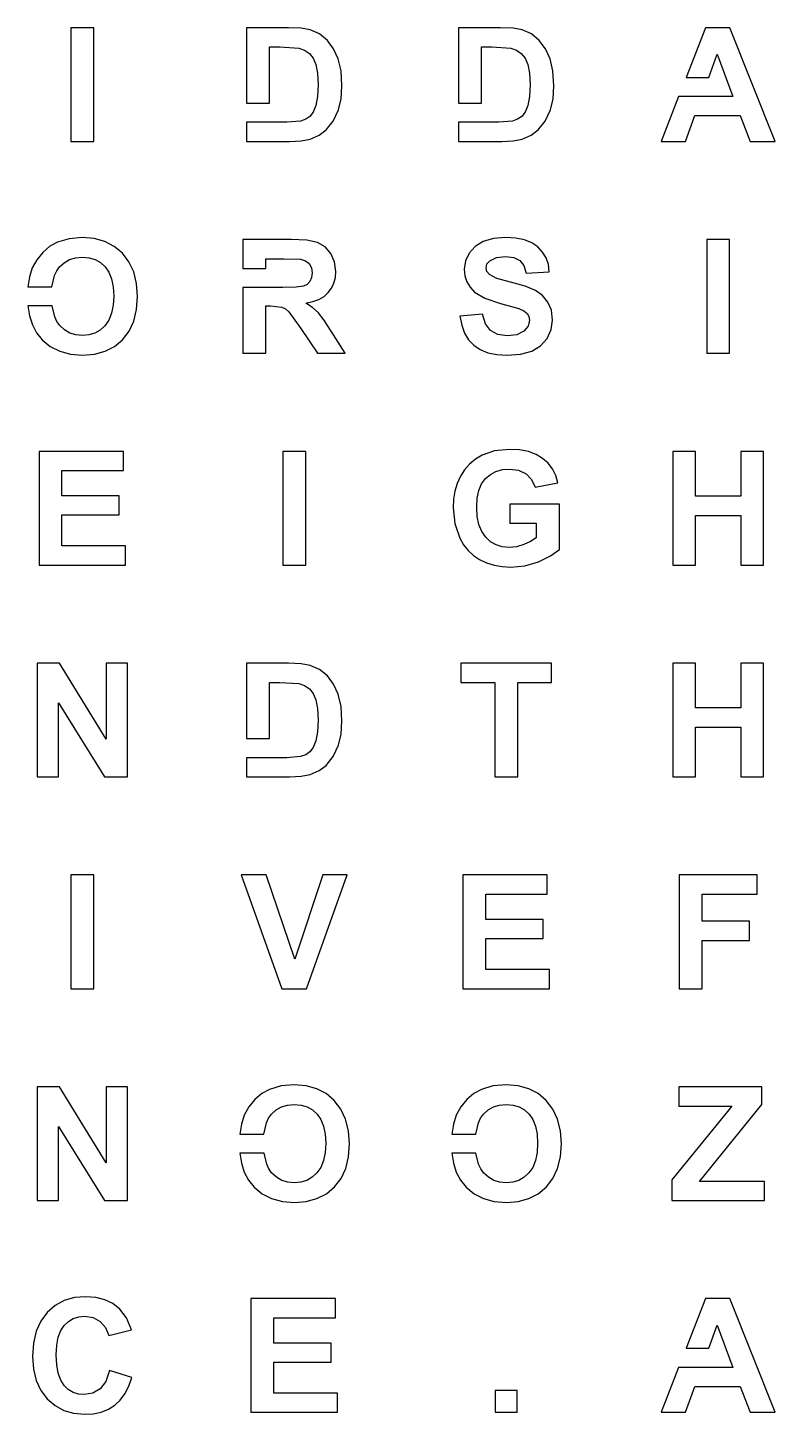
# Model space of a CAD drawing. Extents: x -1 to 476, y 24 to 501.
# Drawn here: x 258.1 to 375.6, y 23.7 to 241.9 of the extents above; entities that cross this region are included whole.
import ezdxf

# ---------------------------------------------------------------- set-up
doc = ezdxf.new("R2010")
doc.units = 0

msp = doc.modelspace()

# ---------------------------------------------------------------- linework, layer by layer
for p, q in [((264.859, 241.904), (264.859, 224.008)), ((268.473, 241.904), (264.859, 241.904)), ((268.473, 224.008), (268.473, 241.904)), ((292.499, 241.904), (292.499, 230.024)), ((299.10266, 241.903524), (292.499, 241.904)), ((301.071151, 241.818183), (299.10266, 241.903524)), ((302.50865, 241.561947), (301.071151, 241.818183)), ((303.970318, 240.918017), (302.50865, 241.561947)), ((305.20616, 239.913987), (303.970318, 240.918017)), ((325.832, 241.904), (325.832, 230.024)), ((332.43566, 241.903524), (325.832, 241.904)), ((334.404164, 241.818183), (332.43566, 241.903524)), ((335.84165, 241.561947), (334.404164, 241.818183)), ((337.303318, 240.918017), (335.84165, 241.561947)), ((338.53916, 239.913987), (337.303318, 240.918017)), ((364.657, 241.904), (361.61275, 234.08848)), ((368.47755, 241.9035), (364.657, 241.904)), ((375.643, 224.008), (368.47755, 241.9035)), ((296.112, 230.024), (296.112, 238.877)), ((296.112, 238.877), (297.735, 238.877)), ((297.735, 238.877), (300.70174, 238.705947)), ((300.70174, 238.705947), (301.626371, 238.385501)), ((301.626371, 238.385501), (302.37399, 237.863621)), ((302.37399, 237.863621), (302.959849, 237.119085)), ((306.194906, 238.595646), (305.20616, 239.913987)), ((306.9151, 237.008737), (306.194906, 238.595646)), ((329.445, 230.024), (329.445, 238.877)), ((329.445, 238.877), (331.068, 238.877)), ((331.068, 238.877), (334.03474, 238.705947)), ((334.03474, 238.705947), (334.959366, 238.385501)), ((334.959366, 238.385501), (335.70699, 237.863621)), ((335.70699, 237.863621), (336.292863, 237.119085)), ((339.527905, 238.595646), (338.53916, 239.913987)), ((340.2481, 237.008737), (339.527905, 238.595646)), ((302.959849, 237.119085), (303.39925, 236.130391)), ((303.39925, 236.130391), (303.673994, 234.778569)), ((307.354584, 235.098145), (306.9151, 237.008737)), ((336.292863, 237.119085), (336.73225, 236.130391)), ((336.73225, 236.130391), (337.006996, 234.778569)), ((340.687593, 235.098145), (340.2481, 237.008737)), ((365.2, 234.088), (366.52498, 237.72858)), ((366.52498, 237.72858), (368.99046, 231.08818)), ((303.673994, 234.778569), (303.765634, 232.944551)), ((307.501109, 232.784727), (307.354584, 235.098145)), ((337.006996, 234.778569), (337.098637, 232.944551)), ((340.834112, 232.784727), (340.687593, 235.098145)), ((361.61275, 234.08848), (365.2, 234.088)), ((303.765634, 232.944551), (303.673994, 231.085861)), ((307.363774, 230.727862), (307.501109, 232.784727)), ((337.098637, 232.944551), (337.006996, 231.085861)), ((340.696783, 230.727862), (340.834112, 232.784727)), ((292.499, 230.024), (296.112, 230.024)), ((303.39925, 229.660521), (302.978231, 228.632274)), ((303.673994, 231.085861), (303.39925, 229.660521)), ((306.95179, 228.976157), (307.363774, 230.727862)), ((325.832, 230.024), (329.445, 230.024)), ((336.73225, 229.660521), (336.311243, 228.632274)), ((337.006996, 231.085861), (336.73225, 229.660521)), ((340.28479, 228.976157), (340.696783, 230.727862)), ((360.445, 231.089), (357.68703, 224.00881)), ((364.108, 231.089), (360.445, 231.089)), ((365.632, 231.089), (364.108, 231.089)), ((368.99046, 231.08818), (365.632, 231.089)), ((296.112, 227.024), (292.499, 227.024)), ((292.499, 227.024), (292.499, 224.008)), ((297.461, 227.024), (296.112, 227.024)), ((298.80936, 227.024006), (297.461, 227.024)), ((300.99475, 227.195059), (298.80936, 227.024006)), ((301.797356, 227.491081), (300.99475, 227.195059)), ((302.44737, 227.939701), (301.797356, 227.491081)), ((302.978231, 228.632274), (302.44737, 227.939701)), ((305.03511, 225.814597), (306.136869, 227.209221)), ((306.136869, 227.209221), (306.95179, 228.976157)), ((329.445, 227.024), (325.832, 227.024)), ((325.832, 227.024), (325.832, 224.008)), ((330.794, 227.024), (329.445, 227.024)), ((332.142353, 227.024006), (330.794, 227.024)), ((334.327233, 227.195059), (332.142353, 227.024006)), ((335.130102, 227.491081), (334.327233, 227.195059)), ((335.780373, 227.939701), (335.130102, 227.491081)), ((336.311243, 228.632274), (335.780373, 227.939701)), ((338.36811, 225.814597), (339.469889, 227.209221)), ((339.469889, 227.209221), (340.28479, 228.976157)), ((361.52, 224.008), (362.99691, 228.07287)), ((362.99691, 228.07287), (370.15, 228.073)), ((370.15, 228.073), (371.71269, 224.00813)), ((302.49625, 224.386777), (303.930481, 224.999981)), ((303.930481, 224.999981), (305.03511, 225.814597)), ((335.82925, 224.386777), (337.263474, 224.999981)), ((337.263474, 224.999981), (338.36811, 225.814597)), ((264.859, 224.008), (268.473, 224.008)), ((292.499, 224.008), (299.298, 224.008)), ((299.298, 224.008), (301.098541, 224.102794)), ((301.098541, 224.102794), (302.49625, 224.386777)), ((325.832, 224.008), (332.631, 224.008)), ((332.631, 224.008), (334.43153, 224.102794)), ((334.43153, 224.102794), (335.82925, 224.386777)), ((357.68703, 224.00881), (361.52, 224.008)), ((371.71269, 224.00813), (375.643, 224.008)), ((261.576164, 207.503798), (260.46512, 206.557775)), ((262.78487, 208.169055), (261.576164, 207.503798)), ((264.585264, 208.700024), (262.78487, 208.169055)), ((266.642, 208.877), (264.585264, 208.700024)), ((266.64147, 208.87681), (266.642, 208.877)), ((268.519805, 208.723463), (266.64147, 208.87681)), ((270.199758, 208.263419), (268.519805, 208.723463)), ((271.681346, 207.496675), (270.199758, 208.263419)), ((272.96459, 206.42323), (271.681346, 207.496675)), ((291.902, 208.572), (291.902, 204.003)), ((299.507292, 208.571522), (291.902, 208.572)), ((301.982229, 208.449684), (299.507292, 208.571522)), ((303.669822, 208.08371), (301.982229, 208.449684)), ((304.844656, 207.418213), (303.669822, 208.08371)), ((305.757032, 206.37427), (304.844656, 207.418213)), ((328.430214, 207.494238), (327.48108, 206.441294)), ((329.71505, 208.260304), (328.430214, 207.494238)), ((331.32949, 208.727286), (329.71505, 208.260304)), ((333.243, 208.883), (331.32949, 208.727286)), ((333.243013, 208.882989), (333.243, 208.883)), ((334.823046, 208.790614), (333.243013, 208.882989)), ((336.194019, 208.513536), (334.823046, 208.790614)), ((337.355947, 208.051827), (336.194019, 208.513536)), ((338.308843, 207.405559), (337.355947, 208.051827)), ((339.06183, 206.605311), (338.308843, 207.405559)), ((364.859, 208.572), (364.859, 190.676)), ((368.473, 208.572), (364.859, 208.572)), ((368.473, 190.676), (368.473, 208.572)), ((259.525335, 205.401181), (258.80528, 204.104195)), ((260.46512, 206.557775), (259.525335, 205.401181)), ((263.81546, 204.923385), (264.661469, 205.404151)), ((264.661469, 205.404151), (265.615816, 205.692657)), ((265.615816, 205.692657), (266.67855, 205.78884)), ((266.67855, 205.78884), (267.739774, 205.694165)), ((267.739774, 205.694165), (268.689586, 205.410195)), ((268.689586, 205.410195), (269.52801, 204.937015)), ((274.006057, 205.076625), (272.96459, 206.42323)), ((295.515, 204.003), (295.515, 205.544)), ((295.515, 205.544), (298.335, 205.544)), ((298.335, 205.544), (300.97153, 205.48304)), ((300.97153, 205.48304), (301.749971, 205.232807)), ((301.749971, 205.232807), (302.327, 204.775069)), ((306.343018, 205.053022), (305.757032, 206.37427)), ((326.904342, 205.21143), (326.712136, 203.890024)), ((327.48108, 206.441294), (326.904342, 205.21143)), ((330.310091, 204.759902), (330.740323, 205.244978)), ((330.740323, 205.244978), (331.802428, 205.730207)), ((331.802428, 205.730207), (333.206323, 205.891963)), ((333.206323, 205.891963), (334.539852, 205.739398)), ((334.539852, 205.739398), (335.488863, 205.281676)), ((335.488863, 205.281676), (336.123624, 204.488148)), ((339.611832, 205.681557), (339.06183, 206.605311)), ((339.958889, 204.634206), (339.611832, 205.681557)), ((258.80528, 204.104195), (258.367385, 202.715683)), ((262.309112, 202.892088), (262.640685, 203.631541)), ((262.640685, 203.631541), (263.07774, 204.25042)), ((263.07774, 204.25042), (263.81546, 204.923385)), ((269.52801, 204.937015), (270.25507, 204.27471)), ((270.25507, 204.27471), (270.847866, 203.420285)), ((270.847866, 203.420285), (271.271287, 202.370635)), ((274.750046, 203.490426), (274.006057, 205.076625)), ((275.19649, 201.664664), (274.750046, 203.490426)), ((291.902, 204.003), (295.515, 204.003)), ((302.327, 204.775069), (302.692982, 204.137266)), ((302.692982, 204.137266), (302.814825, 203.322459)), ((302.814825, 203.322459), (302.723443, 202.584042)), ((306.53838, 203.55479), (306.343018, 205.053022)), ((306.464401, 202.591191), (306.53838, 203.55479)), ((326.712136, 203.890024), (326.815134, 202.868486)), ((330.166718, 204.134448), (330.310091, 204.759902)), ((330.300901, 203.545293), (330.166718, 204.134448)), ((330.703634, 203.047698), (330.300901, 203.545293)), ((331.875703, 202.462003), (330.703634, 203.047698)), ((336.123624, 204.488148), (336.489833, 203.303996)), ((336.489833, 203.303996), (340.103043, 203.463169)), ((340.103043, 203.463169), (339.958889, 204.634206)), ((258.367385, 202.715683), (258.118499, 201.124015)), ((258.118499, 201.124015), (261.899, 201.124)), ((261.899, 201.124), (262.309112, 202.892088)), ((271.271287, 202.370635), (271.525337, 201.125677)), ((271.525337, 201.125677), (271.61002, 199.68533)), ((275.34532, 199.59937), (275.19649, 201.664664)), ((295.515, 201.004), (291.902, 201.004)), ((291.902, 201.004), (291.902, 190.676)), ((296.852, 201.004), (295.515, 201.004)), ((298.188767, 201.003208), (296.852, 201.004)), ((300.300452, 201.058086), (298.188767, 201.003208)), ((301.435587, 201.222838), (300.300452, 201.058086)), ((302.012461, 201.522028), (301.435587, 201.222838)), ((302.448957, 201.979889), (302.012461, 201.522028)), ((302.723443, 202.584042), (302.448957, 201.979889)), ((305.35447, 200.22218), (305.872478, 200.924868)), ((305.872478, 200.924868), (306.242445, 201.714544)), ((306.242445, 201.714544), (306.464401, 202.591191)), ((326.815134, 202.868486), (327.124127, 201.927869)), ((327.124127, 201.927869), (327.639114, 201.068125)), ((327.639114, 201.068125), (328.360096, 200.289204)), ((334.024354, 201.851918), (331.875703, 202.462003)), ((336.316108, 201.217121), (334.024354, 201.851918)), ((337.918174, 200.557918), (336.316108, 201.217121)), ((271.61002, 199.68533), (271.523038, 198.225763)), ((275.198076, 197.550099), (275.34532, 199.59937)), ((301.81412, 198.57422), (302.918901, 198.805389)), ((302.88242, 197.856935), (301.81412, 198.57422)), ((302.918901, 198.805389), (303.87726, 199.157107)), ((303.87726, 199.157107), (304.689136, 199.629371)), ((304.689136, 199.629371), (305.35447, 200.22218)), ((328.360096, 200.289204), (329.965374, 199.321853)), ((329.965374, 199.321853), (332.437366, 198.519304)), ((339.047385, 199.773536), (337.918174, 200.557918)), ((339.895824, 198.738908), (339.047385, 199.773536)), ((340.435805, 197.454109), (339.895824, 198.738908)), ((261.90881, 198.12419), (258.088, 198.124)), ((258.088, 198.124), (258.35171, 196.559974)), ((258.35171, 196.559974), (258.811427, 195.14826)), ((262.33081, 196.384779), (261.90881, 198.12419)), ((262.669128, 195.647898), (262.33081, 196.384779)), ((271.262097, 196.959912), (270.827205, 195.88785)), ((271.523038, 198.225763), (271.262097, 196.959912)), ((274.756341, 195.735806), (275.198076, 197.550099)), ((295.515, 190.676), (295.515, 198.147)), ((295.515, 198.147), (296.248, 198.147)), ((296.248, 198.147), (298.06649, 197.939779)), ((298.06649, 197.939779), (298.625125, 197.655937)), ((298.625125, 197.655937), (299.15324, 197.19511)), ((299.15324, 197.19511), (301.05751, 194.57047)), ((303.7432, 197.0725), (302.88242, 197.856935)), ((304.643433, 195.937256), (303.7432, 197.0725)), ((329.580706, 196.846534), (326.065166, 196.504957)), ((326.065166, 196.504957), (326.333747, 195.092784)), ((330.059739, 195.311627), (329.580706, 196.846534)), ((332.437366, 198.519304), (335.330206, 197.737937)), ((335.330206, 197.737937), (336.117577, 197.377797)), ((336.117577, 197.377797), (336.624186, 196.956597)), ((336.624186, 196.956597), (336.907929, 196.468253)), ((336.907929, 196.468253), (337.002455, 195.882257)), ((340.615675, 195.894638), (340.435805, 197.454109)), ((258.811427, 195.14826), (259.47309, 193.893491)), ((263.1139, 195.02206), (262.669128, 195.647898)), ((263.863135, 194.33844), (263.1139, 195.02206)), ((264.70701, 193.850096), (263.863135, 194.33844)), ((269.47988, 194.331408), (268.643767, 193.846949)), ((270.21837, 195.00965), (269.47988, 194.331408)), ((270.827205, 195.88785), (270.21837, 195.00965)), ((274.020114, 194.156498), (274.756341, 195.735806)), ((301.05751, 194.57047), (303.66975, 190.67613)), ((305.80612, 194.16725), (304.643433, 195.937256)), ((326.333747, 195.092784), (326.785459, 193.859158)), ((330.862276, 194.246684), (330.059739, 195.311627)), ((332.006742, 193.62421), (330.862276, 194.246684)), ((336.779784, 194.954603), (336.111556, 194.149027)), ((337.002455, 195.882257), (336.779784, 194.954603)), ((339.761466, 193.013698), (340.402194, 194.405351)), ((340.402194, 194.405351), (340.615675, 195.894638)), ((259.47309, 193.893491), (260.34264, 192.8003)), ((260.34264, 192.8003), (261.622892, 191.737512)), ((265.64549, 193.557065), (264.70701, 193.850096)), ((266.67854, 193.45938), (265.64549, 193.557065)), ((267.709999, 193.556272), (266.67854, 193.45938)), ((268.643767, 193.846949), (267.709999, 193.556272)), ((271.712231, 191.74413), (272.98939, 192.81218)), ((272.98939, 192.81218), (274.020114, 194.156498)), ((307.991, 190.676), (305.80612, 194.16725)), ((326.785459, 193.859158), (327.420272, 192.804057)), ((327.420272, 192.804057), (328.238156, 191.927457)), ((333.486916, 193.416767), (332.006742, 193.62421)), ((335.015901, 193.599789), (333.486916, 193.416767)), ((336.111556, 194.149027), (335.015901, 193.599789)), ((338.730016, 191.841824), (339.761466, 193.013698)), ((261.622892, 191.737512), (263.107666, 190.978352)), ((263.107666, 190.978352), (264.796907, 190.522842)), ((264.796907, 190.522842), (266.69056, 190.371)), ((266.69056, 190.371), (268.56281, 190.523562)), ((268.56281, 190.523562), (270.236703, 190.981265)), ((270.236703, 190.981265), (271.712231, 191.74413)), ((291.902, 190.676), (295.515, 190.676)), ((303.66975, 190.67613), (307.991, 190.676)), ((328.238156, 191.927457), (329.245949, 191.243833)), ((329.245949, 191.243833), (330.450517, 190.75548)), ((330.450517, 190.75548), (331.851925, 190.462437)), ((331.851925, 190.462437), (333.450236, 190.364747)), ((333.450236, 190.364747), (335.58966, 190.526506)), ((335.58966, 190.526506), (337.344566, 191.011758)), ((337.344566, 191.011758), (338.730016, 191.841824)), ((364.859, 190.676), (368.473, 190.676)), ((259.861, 175.237), (259.861, 157.342)), ((273.13, 175.237), (259.861, 175.237)), ((273.13, 172.21), (273.13, 175.237)), ((298.193, 175.237), (298.193, 157.342)), ((301.806, 175.237), (298.193, 175.237)), ((301.806, 157.342), (301.806, 175.237)), ((329.56751, 174.651096), (328.506247, 174.007924)), ((331.499185, 175.319323), (329.56751, 174.651096)), ((333.852, 175.542), (331.499185, 175.319323)), ((335.426497, 175.454933), (333.85179, 175.54263)), ((333.85179, 175.54263), (333.852, 175.542)), ((336.818099, 175.191811), (335.426497, 175.454933)), ((338.026593, 174.753216), (336.818099, 175.191811)), ((339.05198, 174.1391), (338.026593, 174.753216)), ((359.513, 175.237), (359.513, 157.342)), ((363.126, 175.237), (359.513, 175.237)), ((363.126, 168.194), (363.126, 175.237)), ((373.82, 175.237), (370.206, 175.237)), ((370.206, 175.237), (370.206, 168.194)), ((373.82, 157.342), (373.82, 175.237)), ((327.580765, 173.238088), (326.791086, 172.341603)), ((328.506247, 174.007924), (327.580765, 173.238088)), ((332.727992, 172.360565), (333.85178, 172.454447)), ((333.85178, 172.454447), (335.283176, 172.262237)), ((339.907986, 173.376118), (339.05198, 174.1391)), ((340.596127, 172.478816), (339.907986, 173.376118)), ((341.116419, 171.447244), (340.596127, 172.478816)), ((263.474, 168.242), (263.474, 172.21)), ((263.474, 172.21), (273.13, 172.21)), ((326.13723, 171.318486), (325.624507, 170.19318)), ((326.791086, 172.341603), (326.13723, 171.318486)), ((329.47109, 170.11124), (330.07992, 170.952757)), ((330.07992, 170.952757), (330.842084, 171.609668)), ((330.842084, 171.609668), (331.724767, 172.078954)), ((331.724767, 172.078954), (332.727992, 172.360565)), ((335.283176, 172.262237), (336.45214, 171.685516)), ((336.45214, 171.685516), (337.334142, 170.788223)), ((337.334142, 170.788223), (337.88047, 169.610176)), ((337.88047, 169.610176), (341.46888, 170.28145)), ((341.46888, 170.28145), (341.116419, 171.447244)), ((272.459, 168.242), (263.474, 168.242)), ((272.459, 165.227), (272.459, 168.242)), ((325.258247, 168.990062), (325.038473, 167.709119)), ((325.624507, 170.19318), (325.258247, 168.990062)), ((328.775262, 167.883466), (329.036201, 169.088143)), ((329.036201, 169.088143), (329.47109, 170.11124)), ((370.206, 168.194), (363.126, 168.194)), ((325.038473, 167.709119), (324.96521, 166.350336)), ((324.96521, 166.350336), (325.227788, 163.869061)), ((328.68828, 166.497207), (328.775262, 167.883466)), ((328.776767, 165.003363), (328.68828, 166.497207)), ((341.701, 166.936), (333.913, 166.936)), ((333.913, 166.936), (333.913, 163.921)), ((341.70112, 159.80707), (341.701, 166.936)), ((263.474, 160.357), (263.474, 165.227)), ((263.474, 165.227), (272.459, 165.227)), ((325.227788, 163.869061), (326.01527, 161.576996)), ((329.04224, 163.70787), (328.776767, 165.003363)), ((329.484715, 162.61074), (329.04224, 163.70787)), ((333.913, 163.921), (338.051, 163.921)), ((338.051, 163.921), (338.051, 161.651)), ((363.126, 157.342), (363.126, 165.166)), ((363.126, 165.166), (370.206, 165.166)), ((370.206, 165.166), (370.206, 157.342)), ((326.01527, 161.576996), (326.605037, 160.547078)), ((330.10421, 161.711987), (329.484715, 162.61074)), ((330.867141, 161.017689), (330.10421, 161.711987)), ((338.051, 161.651), (337.150766, 161.062097)), ((273.472, 160.357), (263.474, 160.357)), ((273.472, 157.342), (273.472, 160.357)), ((326.605037, 160.547078), (327.324516, 159.642347)), ((327.324516, 159.642347), (328.173689, 158.862741)), ((331.739926, 160.52175), (330.867141, 161.017689)), ((332.722573, 160.224179), (331.739926, 160.52175)), ((333.81509, 160.124987), (332.722573, 160.224179)), ((334.950413, 160.235004), (333.81509, 160.124987)), ((336.08575, 160.56475), (334.950413, 160.235004)), ((337.150766, 161.062097), (336.08575, 160.56475)), ((340.309506, 158.772513), (341.70112, 159.80707)), ((259.861, 157.342), (273.472, 157.342)), ((298.193, 157.342), (301.806, 157.342)), ((328.173689, 158.862741), (329.15254, 158.208196)), ((329.15254, 158.208196), (330.241217, 157.695473)), ((330.241217, 157.695473), (331.419879, 157.329213)), ((331.419879, 157.329213), (332.688568, 157.109439)), ((332.688568, 157.109439), (334.04733, 157.036176)), ((334.04733, 157.036176), (336.241528, 157.243622)), ((336.241528, 157.243622), (338.4052, 157.86612)), ((338.4052, 157.86612), (340.309506, 158.772513)), ((359.513, 157.342), (363.126, 157.342)), ((370.206, 157.342), (373.82, 157.342)), ((259.568, 141.905), (259.568, 124.009)), ((263.08339, 141.9047), (259.568, 141.905)), ((270.408, 129.954), (263.08339, 141.9047)), ((273.765, 141.905), (270.408, 141.905)), ((270.408, 141.905), (270.408, 129.954)), ((273.765, 124.009), (273.765, 141.905)), ((292.499, 141.905), (292.499, 130.025)), ((299.10266, 141.90453), (292.499, 141.905)), ((301.071151, 141.818924), (299.10266, 141.90453)), ((326.222, 141.905), (326.222, 138.877)), ((340.443, 141.905), (326.222, 141.905)), ((340.443, 138.877), (340.443, 141.905)), ((359.513, 141.905), (359.513, 124.009)), ((363.126, 141.905), (359.513, 141.905)), ((363.126, 134.861), (363.126, 141.905)), ((373.82, 141.905), (370.206, 141.905)), ((370.206, 141.905), (370.206, 134.861)), ((373.82, 124.009), (373.82, 141.905)), ((302.50865, 141.562424), (301.071151, 141.818924)), ((303.970318, 140.918494), (302.50865, 141.562424)), ((305.20616, 139.914464), (303.970318, 140.918494)), ((306.194906, 138.596123), (305.20616, 139.914464)), ((296.112, 130.025), (296.112, 138.877)), ((296.112, 138.877), (297.735, 138.877)), ((297.735, 138.877), (300.70174, 138.706476)), ((300.70174, 138.706476), (301.626371, 138.38602)), ((301.626371, 138.38602), (302.37399, 137.86415)), ((302.37399, 137.86415), (302.959849, 137.119362)), ((306.9151, 137.009214), (306.194906, 138.596123)), ((326.222, 138.877), (331.532, 138.877)), ((331.532, 138.877), (331.532, 124.009)), ((335.146, 124.009), (335.146, 138.877)), ((335.146, 138.877), (340.443, 138.877)), ((262.925, 124.009), (262.925, 135.679)), ((262.925, 135.679), (270.13954, 124.0095)), ((302.959849, 137.119362), (303.39925, 136.13042)), ((303.39925, 136.13042), (303.673994, 134.778581)), ((307.354584, 135.098859), (306.9151, 137.009214)), ((303.673994, 134.778581), (303.765634, 132.94458)), ((307.501109, 132.785724), (307.354584, 135.098859)), ((370.206, 134.861), (363.126, 134.861)), ((303.673994, 131.086132), (303.39925, 129.66105)), ((303.765634, 132.94458), (303.673994, 131.086132)), ((307.363774, 130.728848), (307.501109, 132.785724)), ((363.126, 124.009), (363.126, 131.834)), ((363.126, 131.834), (370.206, 131.834)), ((370.206, 131.834), (370.206, 124.009)), ((292.499, 130.025), (296.112, 130.025)), ((303.39925, 129.66105), (302.978231, 128.632528)), ((306.136869, 127.210218), (306.95179, 128.977154)), ((306.95179, 128.977154), (307.363774, 130.728848)), ((296.112, 127.024), (292.499, 127.024)), ((292.499, 127.024), (292.499, 124.009)), ((297.461, 127.024), (296.112, 127.024)), ((298.80936, 127.024005), (297.461, 127.024)), ((300.99475, 127.195058), (298.80936, 127.024005)), ((301.797356, 127.49108), (300.99475, 127.195058)), ((302.44737, 127.9397), (301.797356, 127.49108)), ((302.978231, 128.632528), (302.44737, 127.9397)), ((305.03511, 125.815594), (306.136869, 127.210218)), ((301.098541, 124.103532), (302.49625, 124.387274)), ((302.49625, 124.387274), (303.930481, 125.000719)), ((303.930481, 125.000719), (305.03511, 125.815594)), ((259.568, 124.009), (262.925, 124.009)), ((270.13954, 124.0095), (273.765, 124.009)), ((292.499, 124.009), (299.298, 124.009)), ((299.298, 124.009), (301.098541, 124.103532)), ((331.532, 124.009), (335.146, 124.009)), ((359.513, 124.009), (363.126, 124.009)), ((370.206, 124.009), (373.82, 124.009)), ((264.859, 108.57), (264.859, 90.6746)), ((268.473, 108.57), (264.859, 108.57)), ((268.473, 90.6746), (268.473, 108.57)), ((291.668, 108.57), (298.0645, 90.6745)), ((295.58692, 108.57), (291.668, 108.57)), ((300.11584, 95.3253), (295.58692, 108.57)), ((304.498, 108.57), (300.11584, 95.3253)), ((301.922, 90.6746), (308.33039, 108.5701)), ((308.33039, 108.5701), (304.498, 108.57)), ((326.527, 108.57), (326.527, 90.6746)), ((339.796, 108.57), (326.527, 108.57)), ((339.796, 105.543), (339.796, 108.57)), ((360.532, 108.57), (360.532, 90.6746)), ((372.8, 108.57), (360.532, 108.57)), ((372.8, 105.543), (372.8, 108.57)), ((330.141, 101.575), (330.141, 105.543)), ((330.141, 105.543), (339.796, 105.543)), ((364.145, 101.307), (364.145, 105.543)), ((364.145, 105.543), (372.8, 105.543)), ((339.125, 101.575), (330.141, 101.575)), ((339.125, 98.5604), (339.125, 101.575)), ((371.616, 101.307), (364.145, 101.307)), ((371.616, 98.2793), (371.616, 101.307)), ((330.141, 93.6899), (330.141, 98.5604)), ((330.141, 98.5604), (339.125, 98.5604)), ((364.145, 90.6746), (364.145, 98.2793)), ((364.145, 98.2793), (371.616, 98.2793)), ((340.139, 93.6899), (330.141, 93.6899)), ((340.139, 90.6746), (340.139, 93.6899)), ((264.859, 90.6746), (268.473, 90.6746)), ((298.0645, 90.6745), (301.922, 90.6746)), ((326.527, 90.6746), (340.139, 90.6746)), ((360.532, 90.6746), (364.145, 90.6746)), ((259.568, 75.2378), (259.568, 57.3423)), ((263.08339, 75.2378), (259.568, 75.2378)), ((270.408, 63.2871), (263.08339, 75.2378)), ((273.765, 75.2378), (270.408, 75.2378)), ((270.408, 75.2378), (270.408, 63.2871)), ((273.765, 57.3423), (273.765, 75.2378)), ((296.11788, 74.835229), (294.909174, 74.16972)), ((297.918269, 75.36621), (296.11788, 74.835229)), ((299.975, 75.5432), (297.918269, 75.36621)), ((299.97548, 75.54324), (299.975, 75.5432)), ((301.853815, 75.389886), (299.97548, 75.54324)), ((303.533768, 74.92983), (301.853815, 75.389886)), ((305.015356, 74.163084), (303.533768, 74.92983)), ((329.45087, 74.835229), (328.242168, 74.16972)), ((331.251264, 75.36621), (329.45087, 74.835229)), ((333.308, 75.5432), (331.251264, 75.36621)), ((333.30847, 75.54324), (333.308, 75.5432)), ((335.186805, 75.389886), (333.30847, 75.54324)), ((336.866757, 74.92983), (335.186805, 75.389886)), ((338.348346, 74.163084), (336.866757, 74.92983)), ((360.459, 75.2378), (360.459, 72.2106)), ((373.557, 75.2378), (360.459, 75.2378)), ((373.55749, 72.4302), (373.557, 75.2378)), ((292.85835, 72.066845), (292.13828, 70.769859)), ((293.79813, 73.223439), (292.85835, 72.066845)), ((294.909174, 74.16972), (293.79813, 73.223439)), ((297.148023, 71.589489), (297.994213, 72.070075)), ((297.994213, 72.070075), (298.948738, 72.358406)), ((298.948738, 72.358406), (300.01155, 72.45451)), ((300.01155, 72.45451), (301.072778, 72.359914)), ((301.072778, 72.359914), (302.02259, 72.07612)), ((302.02259, 72.07612), (302.861012, 71.603121)), ((306.2986, 73.08966), (305.015356, 74.163084)), ((307.340064, 71.743038), (306.2986, 73.08966)), ((326.191336, 72.066845), (325.47128, 70.769859)), ((327.13112, 73.223439), (326.191336, 72.066845)), ((328.242168, 74.16972), (327.13112, 73.223439)), ((330.482022, 71.589489), (331.328209, 72.070075)), ((331.328209, 72.070075), (332.282734, 72.358406)), ((332.282734, 72.358406), (333.34555, 72.45451)), ((333.34555, 72.45451), (334.406774, 72.359914)), ((334.406774, 72.359914), (335.356586, 72.07612)), ((335.356586, 72.07612), (336.19501, 71.603121)), ((339.63159, 73.08966), (338.348346, 74.163084)), ((340.673057, 71.743038), (339.63159, 73.08966)), ((368.796, 72.2106), (359.39659, 60.6015)), ((360.459, 72.2106), (368.796, 72.2106)), ((363.755, 60.3576), (373.55749, 72.4302)), ((292.13828, 70.769859), (291.70039, 69.381533)), ((295.6418, 69.558257), (295.973229, 70.297721)), ((295.973229, 70.297721), (296.41022, 70.91662)), ((296.41022, 70.91662), (297.148023, 71.589489)), ((302.861012, 71.603121), (303.58807, 70.94091)), ((303.58807, 70.94091), (304.180868, 70.086406)), ((304.180868, 70.086406), (304.604289, 69.036581)), ((308.084054, 70.15683), (307.340064, 71.743038)), ((308.530499, 68.331065), (308.084054, 70.15683)), ((325.47128, 70.769859), (325.033385, 69.381533)), ((328.975799, 69.558257), (329.307228, 70.297721)), ((329.307228, 70.297721), (329.74422, 70.91662)), ((329.74422, 70.91662), (330.482022, 71.589489)), ((336.19501, 71.603121), (336.92207, 70.94091)), ((336.92207, 70.94091), (337.514865, 70.086406)), ((337.514865, 70.086406), (337.938286, 69.036581)), ((341.417046, 70.15683), (340.673057, 71.743038)), ((341.86349, 68.331065), (341.417046, 70.15683)), ((262.925, 57.3423), (262.925, 69.0124)), ((262.925, 69.0124), (270.13954, 57.3423)), ((291.70039, 69.381533), (291.451502, 67.790209)), ((291.451502, 67.790209), (295.232, 67.7902)), ((295.232, 67.7902), (295.6418, 69.558257)), ((304.604289, 69.036581), (304.858338, 67.791443)), ((304.858338, 67.791443), (304.94302, 66.351)), ((308.67933, 66.26577), (308.530499, 68.331065)), ((325.033385, 69.381533), (324.784499, 67.790209)), ((324.784499, 67.790209), (328.566, 67.7902)), ((328.566, 67.7902), (328.975799, 69.558257)), ((337.938286, 69.036581), (338.192337, 67.791443)), ((338.192337, 67.791443), (338.27702, 66.351)), ((342.01232, 66.26577), (341.86349, 68.331065)), ((304.94302, 66.351), (304.856038, 64.891516)), ((308.532086, 64.216512), (308.67933, 66.26577)), ((338.27702, 66.351), (338.190037, 64.891516)), ((341.865077, 64.216512), (342.01232, 66.26577)), ((295.24183, 64.78985), (291.422, 64.7899)), ((291.422, 64.7899), (291.685723, 63.225836)), ((295.663879, 63.050745), (295.24183, 64.78985)), ((304.595098, 63.625846), (304.160209, 62.553963)), ((304.856038, 64.891516), (304.595098, 63.625846)), ((308.090351, 62.402221), (308.532086, 64.216512)), ((328.57581, 64.78985), (324.755, 64.7899)), ((324.755, 64.7899), (325.018723, 63.225836)), ((328.997859, 63.050745), (328.57581, 64.78985)), ((337.929096, 63.625846), (337.494204, 62.553963)), ((338.190037, 64.891516), (337.929096, 63.625846)), ((341.423345, 62.402221), (341.865077, 64.216512)), ((291.685723, 63.225836), (292.145447, 61.814119)), ((292.145447, 61.814119), (292.807108, 60.559367)), ((296.002191, 62.313983), (295.663879, 63.050745)), ((296.44692, 61.68825), (296.002191, 62.313983)), ((297.19615, 61.004623), (296.44692, 61.68825)), ((303.55138, 61.67584), (302.812886, 60.997581)), ((304.160209, 62.553963), (303.55138, 61.67584)), ((307.354124, 60.822915), (308.090351, 62.402221)), ((325.018723, 63.225836), (325.478445, 61.814119)), ((325.478445, 61.814119), (326.140105, 60.559367)), ((329.336171, 62.313983), (328.997859, 63.050745)), ((329.7809, 61.68825), (329.336171, 62.313983)), ((330.530135, 61.004623), (329.7809, 61.68825)), ((336.88537, 61.67584), (336.14688, 60.997581)), ((337.494204, 62.553963), (336.88537, 61.67584)), ((340.687118, 60.822915), (341.423345, 62.402221)), ((292.807108, 60.559367), (293.67664, 59.4662)), ((293.67664, 59.4662), (294.956894, 58.403492)), ((298.040025, 60.51627), (297.19615, 61.004623)), ((298.978505, 60.223229), (298.040025, 60.51627)), ((300.01155, 60.12554), (298.978505, 60.223229)), ((301.043008, 60.222433), (300.01155, 60.12554)), ((301.976774, 60.513113), (301.043008, 60.222433)), ((302.812886, 60.997581), (301.976774, 60.513113)), ((305.046241, 58.410526), (306.3234, 59.47861)), ((306.3234, 59.47861), (307.354124, 60.822915)), ((326.140105, 60.559367), (327.00964, 59.4662)), ((327.00964, 59.4662), (328.289892, 58.403492)), ((331.37401, 60.51627), (330.530135, 61.004623)), ((332.31249, 60.223229), (331.37401, 60.51627)), ((333.34554, 60.12554), (332.31249, 60.223229)), ((334.376999, 60.222433), (333.34554, 60.12554)), ((335.310767, 60.513113), (334.376999, 60.222433)), ((336.14688, 60.997581), (335.310767, 60.513113)), ((338.379231, 58.410526), (339.65639, 59.47861)), ((339.65639, 59.47861), (340.687118, 60.822915)), ((359.39659, 60.6015), (359.397, 57.3423)), ((373.935, 60.3576), (363.755, 60.3576)), ((373.935, 57.3423), (373.935, 60.3576)), ((259.568, 57.3423), (262.925, 57.3423)), ((270.13954, 57.3423), (273.765, 57.3423)), ((294.956894, 58.403492), (296.441671, 57.644508)), ((296.441671, 57.644508), (298.130916, 57.189172)), ((298.130916, 57.189172), (300.02457, 57.03741)), ((300.02457, 57.03741), (301.89682, 57.189965)), ((301.89682, 57.189965), (303.570713, 57.647657)), ((303.570713, 57.647657), (305.046241, 58.410526)), ((328.289892, 58.403492), (329.774666, 57.644508)), ((329.774666, 57.644508), (331.463907, 57.189172)), ((331.463907, 57.189172), (333.35756, 57.03741)), ((333.35756, 57.03741), (335.22981, 57.189965)), ((335.22981, 57.189965), (336.903703, 57.647657)), ((336.903703, 57.647657), (338.379231, 58.410526)), ((359.397, 57.3423), (373.935, 57.3423)), ((263.83443, 41.5886), (262.408527, 40.814088)), ((265.441915, 42.053363), (263.83443, 41.5886)), ((267.231, 42.2083), (265.441915, 42.053363)), ((267.23101, 42.208311), (267.231, 42.2083)), ((268.795807, 42.086993), (267.23101, 42.208311)), ((270.206509, 41.723048), (268.795807, 42.086993)), ((271.463098, 41.11649), (270.206509, 41.723048)), ((293.194, 41.9029), (293.194, 24.0074)), ((306.463, 41.9029), (293.194, 41.9029)), ((306.463, 38.8757), (306.463, 41.9029)), ((364.657, 41.9029), (361.61275, 34.08736)), ((368.47755, 41.9029), (364.657, 41.9029)), ((375.643, 24.0074), (368.47755, 41.9029)), ((261.16419, 39.7299), (260.154866, 38.371894)), ((262.408527, 40.814088), (261.16419, 39.7299)), ((272.56556, 40.267331), (271.463098, 41.11649)), ((273.63384, 38.869625), (272.56556, 40.267331)), ((260.154866, 38.371894), (259.433991, 36.763676)), ((263.273712, 36.867028), (263.81313, 37.691775)), ((263.81313, 37.691775), (264.482237, 38.316562)), ((264.482237, 38.316562), (265.244442, 38.762743)), ((265.244442, 38.762743), (266.099726, 39.030395)), ((266.099726, 39.030395), (267.04807, 39.119595)), ((267.04807, 39.119595), (268.37879, 38.918194)), ((268.37879, 38.918194), (269.48978, 38.313966)), ((269.48978, 38.313966), (270.328797, 37.361801)), ((270.328797, 37.361801), (270.81993, 36.116686)), ((274.39697, 36.971421), (273.63384, 38.869625)), ((296.807, 34.9085), (296.807, 38.8757)), ((296.807, 38.8757), (306.463, 38.8757)), ((365.2, 34.0874), (366.52498, 37.72801)), ((366.52498, 37.72801), (368.99046, 31.08759)), ((259.433991, 36.763676), (259.001508, 34.905215)), ((262.657199, 34.553714), (262.888397, 35.821)), ((262.888397, 35.821), (263.273712, 36.867028)), ((270.81993, 36.116686), (274.39697, 36.971421)), ((259.001508, 34.905215), (258.85736, 32.79648)), ((258.85736, 32.79648), (259.000798, 30.796107)), ((262.58013, 33.065195), (262.657199, 34.553714)), ((262.656487, 31.490445), (262.58013, 33.065195)), ((305.792, 34.9085), (296.807, 34.9085)), ((305.792, 31.8932), (305.792, 34.9085)), ((361.61275, 34.08736), (365.2, 34.0874)), ((259.000798, 30.796107), (259.431106, 29.018573)), ((262.885509, 30.159763), (262.656487, 31.490445)), ((270.9424, 30.58732), (270.344223, 28.884377)), ((274.44554, 29.47628), (270.9424, 30.58732)), ((296.807, 27.0227), (296.807, 31.8932)), ((296.807, 31.8932), (305.792, 31.8932)), ((360.445, 31.0876), (357.68703, 24.00741)), ((364.108, 31.0876), (360.445, 31.0876)), ((365.641, 31.0876), (364.108, 31.0876)), ((368.99046, 31.08759), (365.641, 31.0876)), ((259.431106, 29.018573), (260.148279, 27.463814)), ((263.267118, 29.073214), (262.885509, 30.159763)), ((263.80124, 28.230865), (263.267118, 29.073214)), ((270.344223, 28.884377), (269.45309, 27.70636)), ((273.975563, 28.105279), (274.44554, 29.47628)), ((260.148279, 27.463814), (261.15231, 26.13177)), ((264.457313, 27.600719), (263.80124, 28.230865)), ((265.204864, 27.150663), (264.457313, 27.600719)), ((266.043965, 26.880658), (265.204864, 27.150663)), ((266.97469, 26.790665), (266.043965, 26.880658)), ((268.314591, 27.019625), (266.97469, 26.790665)), ((269.45309, 27.70636), (268.314591, 27.019625)), ((272.632738, 25.926347), (273.37129, 26.921969)), ((273.37129, 26.921969), (273.975563, 28.105279)), ((306.805, 27.0227), (296.807, 27.0227)), ((306.805, 24.0074), (306.805, 27.0227)), ((331.618, 27.4403), (331.618, 24.01)), ((335.048, 27.4403), (331.618, 27.4403)), ((335.048, 24.01), (335.048, 27.4403)), ((361.52, 24.0074), (362.99691, 28.07227)), ((362.99691, 28.07227), (370.15, 28.0723)), ((370.15, 28.0723), (371.71269, 24.00743)), ((261.15231, 26.13177), (262.379076, 25.068982)), ((262.379076, 25.068982), (263.764471, 24.309823)), ((263.764471, 24.309823), (265.308554, 23.854312)), ((268.388486, 23.790956), (269.638948, 24.056429)), ((269.638948, 24.056429), (270.76276, 24.498907)), ((270.76276, 24.498907), (271.75992, 25.11841)), ((271.75992, 25.11841), (272.632738, 25.926347)), ((293.194, 24.0074), (306.805, 24.0074)), ((331.618, 24.01), (335.048, 24.01)), ((357.68703, 24.00741), (361.52, 24.0074)), ((371.71269, 24.00743), (375.643, 24.0074)), ((265.308554, 23.854312), (267.01138, 23.70247)), ((267.01138, 23.70247), (268.388486, 23.790956))]:
    msp.add_line(p, q)

doc.saveas('drawing.dxf')
